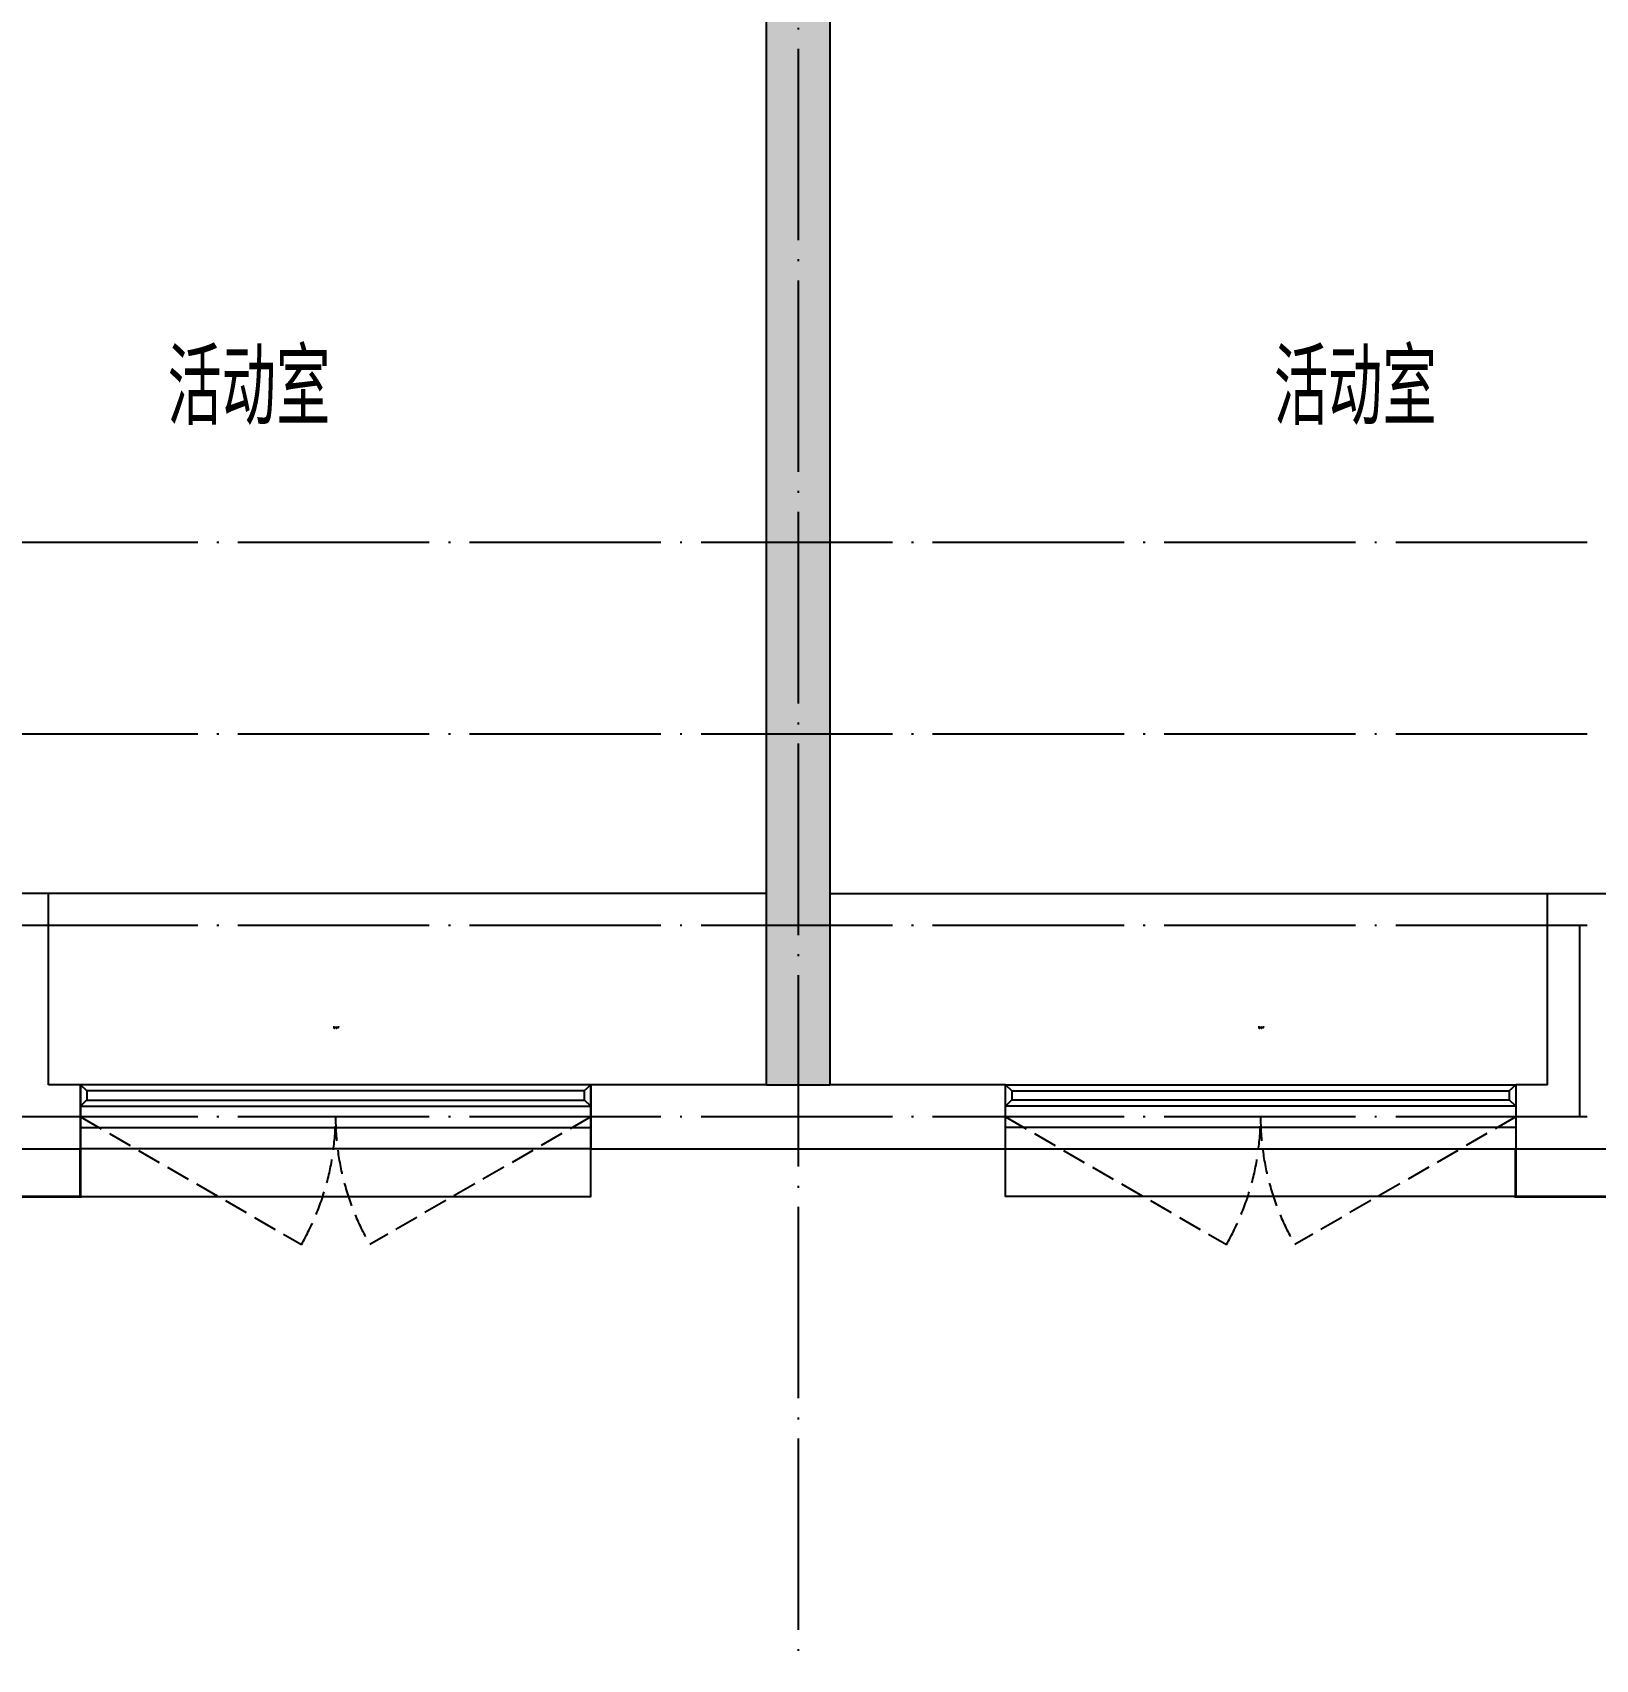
# Model space of a CAD drawing. Extents: x 27938 to 1507990, y 110129 to 923079.
# Drawn here: x 838017 to 842917, y 593748 to 598848 of the extents above; entities that cross this region are included whole.
import ezdxf

# ---------------------------------------------------------------- set-up
doc = ezdxf.new("R2010")
doc.units = 0
doc.header["$LTSCALE"] = 1000
doc.header["$MEASUREMENT"] = 0
doc.linetypes.add('DASH', pattern=[0.35, 0.25, -0.1])
doc.linetypes.add('DOTE', pattern=[2.42, 2, -0.2, 0.02, -0.2])
for name, color, linetype in [('3-栏杆1', 135, 'Continuous'), ('3.5方案汇报，与郭总、侯月琴确定户型_t8$0$2020.03.04 -1安徽标准化洋房户型(UA）_t8_t8$0$看线', 154, 'Continuous'), ('DOTE', 1, 'Continuous'), ('PUB_TEXT', 4, 'Continuous'), ('WALL', 9, 'Continuous'), ('WINDOW', 4, 'Continuous'), ('WINDOW_TEXT', 7, 'Continuous'), ('保温', 6, 'Continuous'), ('看线', 251, 'Continuous')]:
    doc.layers.add(name, color=color, linetype=linetype)
doc.styles.add('_TCH_WINDOW', font='SIMPLEX.shx', dxfattribs={"width": 0.7, "height": 3.5, "bigfont": 'GBCBIG.shx'})
doc.styles.get("Standard").update_dxf_attribs({"font": 'gbenor.shx', "bigfont": 'gbcbig.shx'})

# ---------------------------------------------------------------- blocks, each defined once
blk = doc.blocks.new('GDFGDGRD')
at = {"layer": '保温', "linetype": 'Continuous', "ltscale": 10}
h = blk.add_hatch(dxfattribs=at)
h.set_pattern_fill('HEX', color=251, scale=10, angle=90, style=0)
h.set_pattern_definition([(90, (-70765.891, -152124.736), (-16.49778, 1e-15), [9.525, -19.05]), (210, (-70765.891, -152124.736), (8.24889, -14.2874966), [9.525, -19.05]), (150, (-70765.891, -152115.211), (-8.24889, -14.2874966), [9.525, -19.05])])
h.paths.add_polyline_path([(433016.7, 363923.7), (433216.7, 363923.7), (433216.7, 368523.7), (433016.7, 368523.7)])
at = {"layer": '保温', "color": 251, "linetype": 'ByBlock', "ltscale": 10}
blk.add_line((433016.6, 363923.7), (433216.6, 363923.7), dxfattribs=at)
blk = doc.blocks.new('ASDFSD')
at = {"layer": '3-栏杆1', "color": 5}
for p, q in [((681762.6, 334937.5), (681742.3, 334955.3)), ((681742.3, 334955.3), (681762.6, 334937.5)), ((683322.1, 334937.5), (681762.6, 334937.5)), ((681762.6, 334937.5), (681762.6, 334908.3)), ((683322.1, 334937.5), (683342.3, 334955.3)), ((683342.3, 334955.3), (683322.1, 334937.5)), ((683322.1, 334937.5), (683322.1, 334908.3)), ((681742.3, 334888.4), (681762.6, 334908.3)), ((681762.6, 334908.2), (683322.1, 334908.2)), ((683322.1, 334908.3), (683342.3, 334888.4)), ((683342.3, 334888.4), (683322.1, 334908.3))]:
    blk.add_line(p, q, dxfattribs=at)
blk = doc.blocks.new('$WINLIB2D$00000001')
at = {"color": 0}
for points in [[(-0.5, 0.5), (-0.5, -0.5)], [(-0.5, 0.5), (0.5, 0.5)], [(0.5, -0.5), (0.5, 0.5)], [(0.5, 0.1667), (-0.5, 0.1667)], [(0.5, -0.1667), (-0.5, -0.1667)], [(-0.5, -0.5), (0.5, -0.5)]]:
    blk.add_lwpolyline(points, dxfattribs=at)

msp = doc.modelspace()

# ---------------------------------------------------------------- linework, layer by layer
at = {"color": 8, "const_width": 8}
for points in [[(837866.6, 595348.8), (837866.6, 595198.8), (838166.6, 595198.8), (838166.6, 595348.8)], [(842966.6, 595348.8), (842966.6, 595198.8), (842666.6, 595198.8), (842666.6, 595348.8)]]:
    msp.add_lwpolyline(points, dxfattribs=at)
at = {"layer": '3.5方案汇报，与郭总、侯月琴确定户型_t8$0$2020.03.04 -1安徽标准化洋房户型(UA）_t8_t8$0$看线', "color": 8, "ltscale": 10}
for p, q in [((840316.6, 596148.8), (838066.6, 596148.8)), ((840516.6, 596148.8), (842766.6, 596148.8))]:
    msp.add_line(p, q, dxfattribs=at)
at = {"layer": 'DOTE', "color": 169, "linetype": 'DOTE', "ltscale": 0.3}
for p, q in [((840416.6, 600248.8), (840416.6, 593448.8)), ((879916.6, 597248.8), (825916.6, 597248.8)), ((879916.6, 596648.8), (825916.6, 596648.8)), ((879916.6, 596048.8), (825916.6, 596048.8)), ((842866.6, 596048.8), (842866.6, 595448.8)), ((879916.6, 595448.8), (825916.6, 595448.8))]:
    msp.add_line(p, q, dxfattribs=at)
at = {"layer": 'WALL', "color": 8}
for p, q in [((840316.6, 600148.8), (840316.6, 595548.8)), ((840516.6, 600148.8), (840516.6, 595548.8)), ((838066.6, 596148.8), (837316.6, 596148.8)), ((838066.6, 595548.8), (838066.6, 596148.8)), ((842766.6, 596148.8), (843516.6, 596148.8)), ((842766.6, 595548.8), (842766.6, 596148.8)), ((838166.6, 595548.8), (838066.6, 595548.8)), ((838166.6, 595348.8), (838166.6, 595548.8)), ((840316.6, 595548.8), (839766.6, 595548.8)), ((839766.6, 595548.8), (839766.6, 595348.8)), ((841066.6, 595548.8), (840516.6, 595548.8)), ((841066.6, 595348.8), (841066.6, 595548.8)), ((842766.6, 595548.8), (842666.6, 595548.8)), ((842666.6, 595548.8), (842666.6, 595348.8)), ((837866.6, 595348.8), (838166.6, 595348.8)), ((839766.6, 595348.8), (840416.6, 595348.8)), ((840416.6, 595348.8), (841066.6, 595348.8)), ((842666.6, 595348.8), (842966.6, 595348.8))]:
    msp.add_line(p, q, dxfattribs=at)
at = {"layer": 'WINDOW', "color": 8, "linetype": 'DASH', "ltscale": 0.3}
for points in [[(838166.6, 595448.8), (838859.4, 595048.8, 0.131652), (838966.6, 595448.8)], [(839766.6, 595448.8), (839073.8, 595048.8, -0.131652), (838966.6, 595448.8)], [(841066.6, 595448.8), (841759.4, 595048.8, 0.131652), (841866.6, 595448.8)], [(842666.6, 595448.8), (841973.8, 595048.8, -0.131652), (841866.6, 595448.8)]]:
    msp.add_lwpolyline(points, format="xyb", dxfattribs=at)
at = {"layer": '看线', "color": 8, "ltscale": 0.5}
for points in [[(838166.6, 595348.8), (838166.6, 595198.8), (839766.6, 595198.8), (839766.6, 595348.8)], [(842666.6, 595348.8), (842666.6, 595198.8), (841066.6, 595198.8), (841066.6, 595348.8)]]:
    msp.add_lwpolyline(points, dxfattribs=at)

# ---------------------------------------------------------------- block references
at = {"color": 8}
for name, p in [('GDFGDGRD', (407300, 231625.1)), ('ASDFSD', (156424.3, 260593.5))]:
    msp.add_blockref(name, p, dxfattribs=at)
at = {"color": 8, "xscale": -1}
msp.add_blockref('ASDFSD', (1524408.9, 260593.5), dxfattribs=at)
at = {"layer": 'WINDOW', "color": 8}
ref = msp.add_blockref('$WINLIB2D$00000001', (838966.6, 595448.8), dxfattribs=dict(at, xscale=-1600, yscale=-200, zscale=-1600))
ref.add_attrib('A', 'TC1617', (838959.2, 595725.7), dxfattribs={"layer": 'WINDOW_TEXT', "color": 8, "ltscale": 0.5, "height": 5.95, "style": '_TCH_WINDOW', "width": 0.494118})
ref = msp.add_blockref('$WINLIB2D$00000001', (841866.6, 595448.8), dxfattribs=dict(at, xscale=1600, yscale=-200, zscale=1600))
ref.add_attrib('A', 'TC1617', (841859.2, 595725.7), dxfattribs={"layer": 'WINDOW_TEXT', "color": 8, "ltscale": 0.5, "height": 5.95, "style": '_TCH_WINDOW', "width": 0.494118})

# ---------------------------------------------------------------- texts
at = {"layer": 'PUB_TEXT', "color": 8}
for p in [(838439.8, 597617.1), (841908.6, 597617.1)]:
    msp.add_text('活动室', height=236.31, dxfattribs=at).set_placement(p)

doc.saveas('drawing.dxf')
